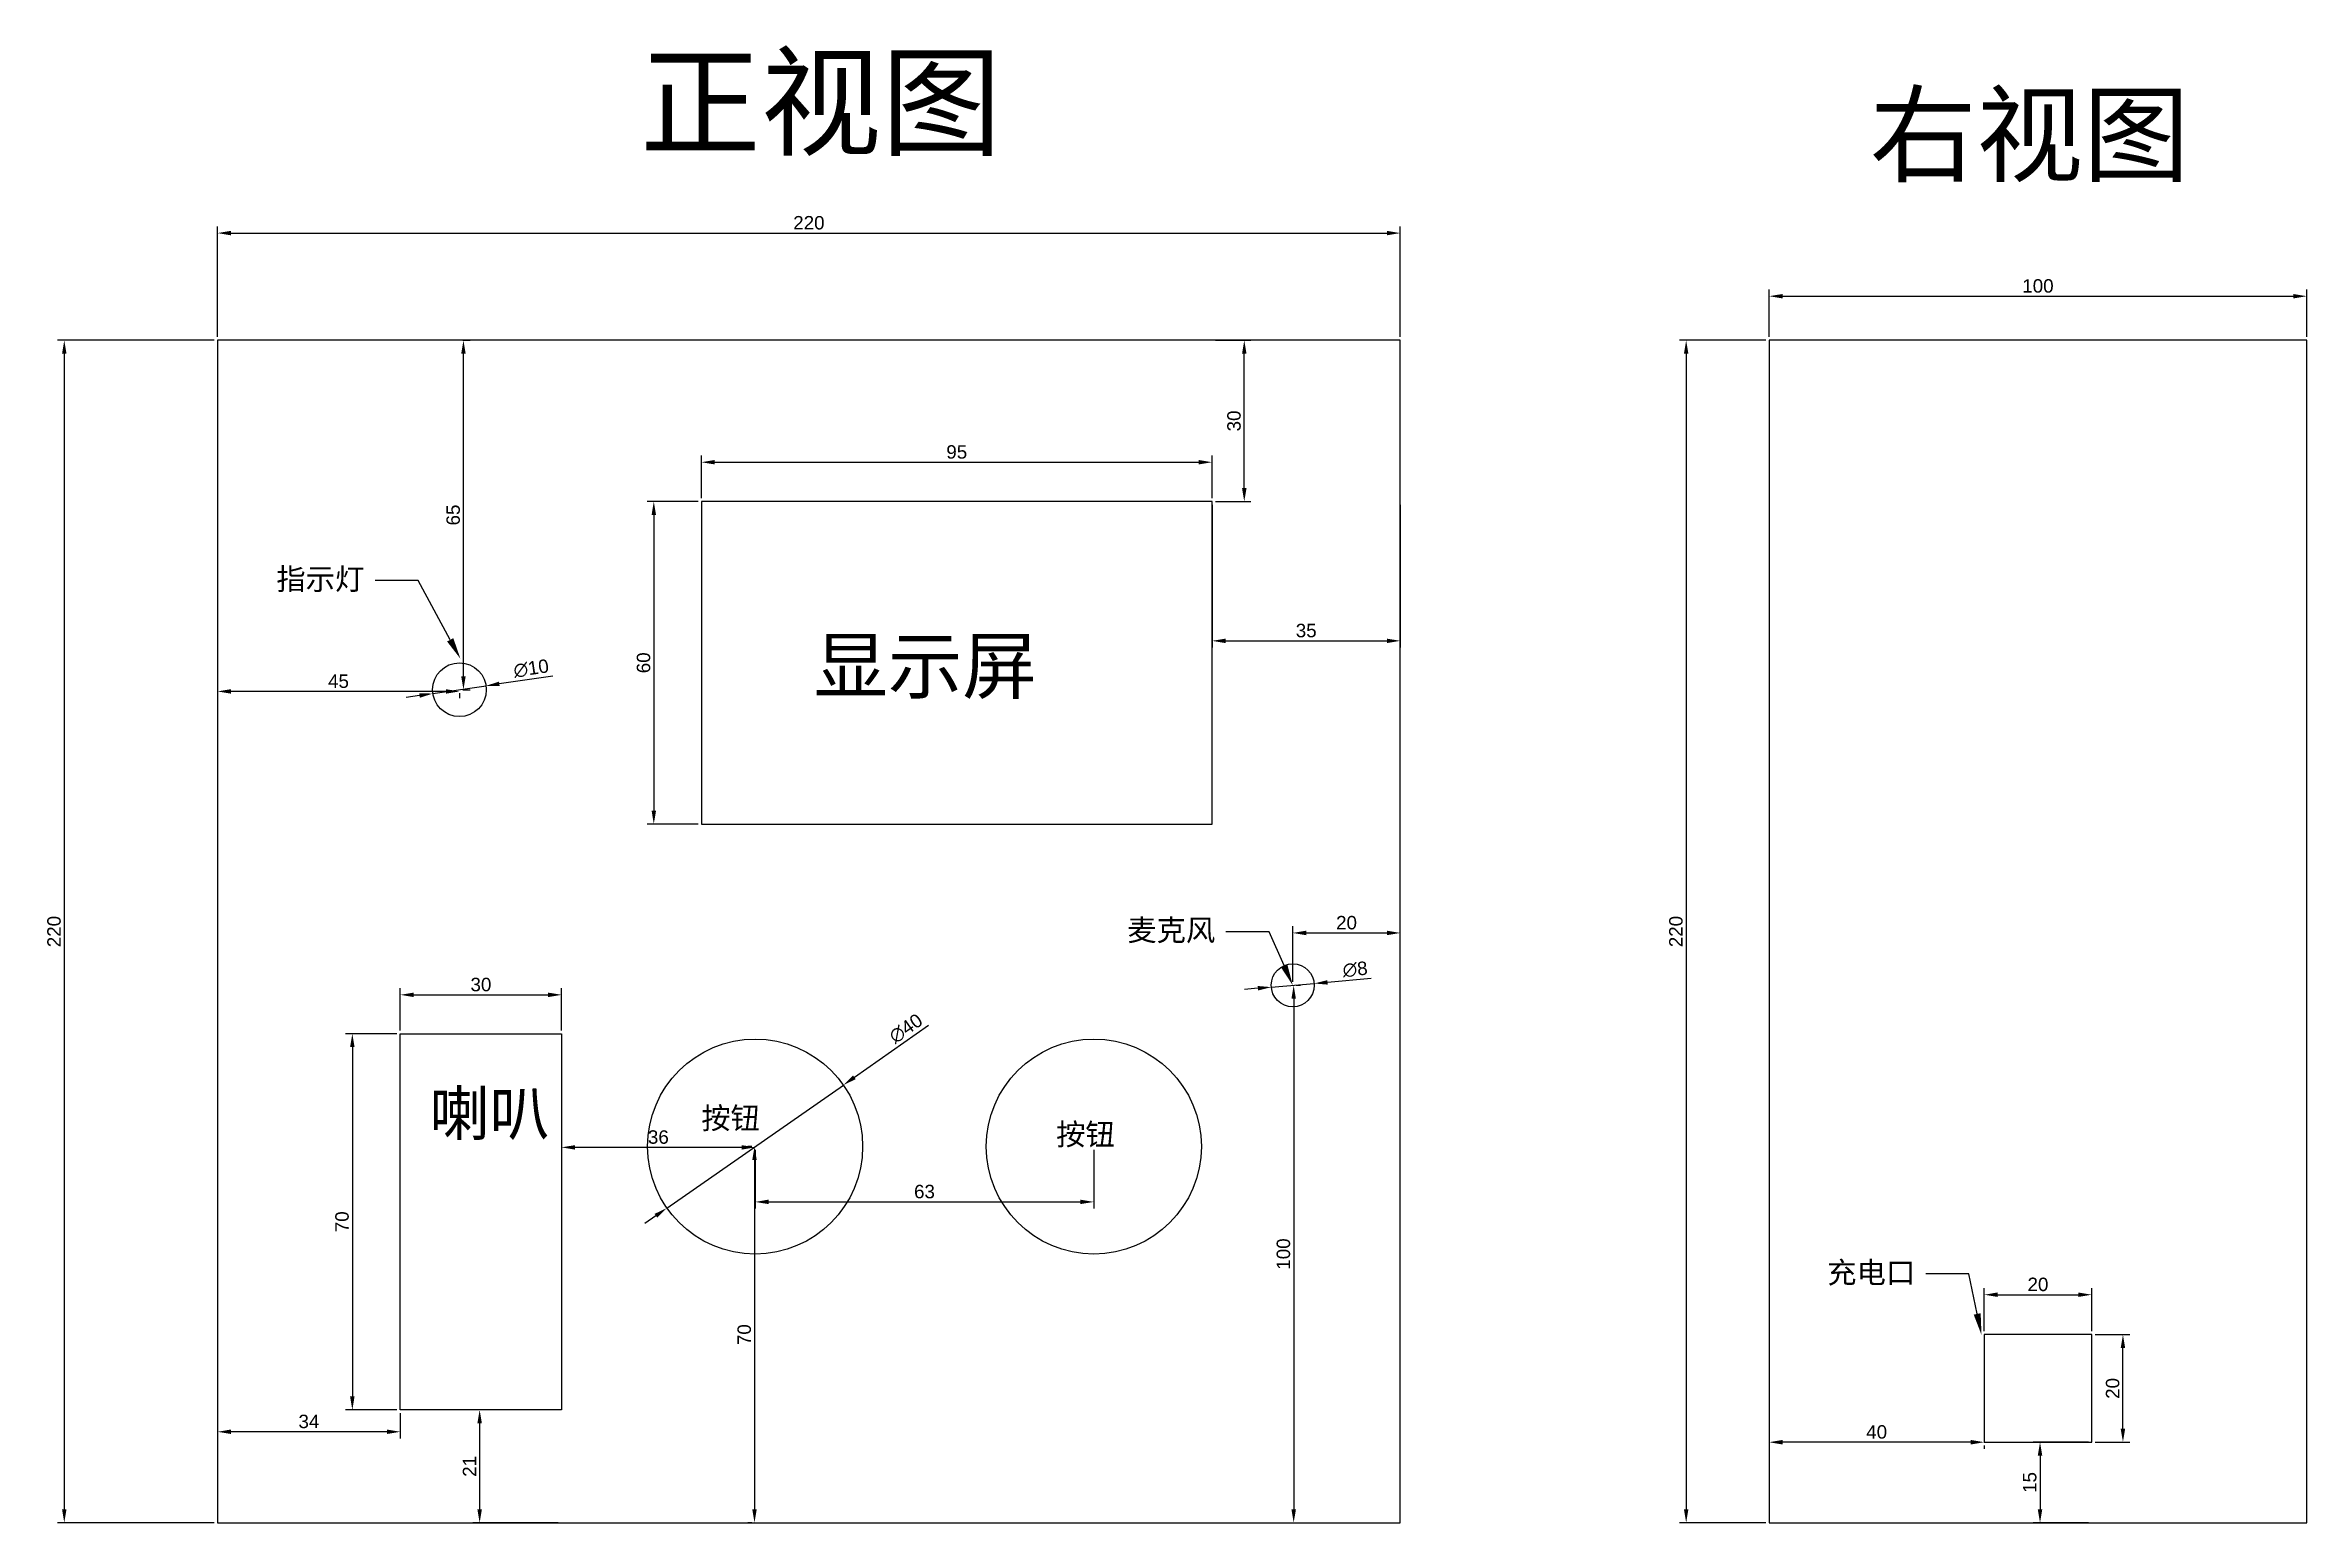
# Model space of a CAD drawing. Header units: millimetres. Extents: x -32 to 389, y 0 to 275.
import ezdxf
from ezdxf import colors
from ezdxf.entities.mleader import LeaderData, LeaderLine
from ezdxf.math import Vec2, Vec3

# ---------------------------------------------------------------- set-up
doc = ezdxf.new("R2010")
doc.units = ezdxf.units.MM
doc.styles.get("Standard").update_dxf_attribs({"font": 'arial.ttf'})
doc.dimstyles.new('ISO-25', dxfattribs={"dimtxt": 2.5, "dimasz": 2.5, "dimexe": 1.25, "dimexo": 0.625, "dimtad": 1, "dimtxsty": 'Standard', "dimcen": 2.5, "dimadec": 0, "dimazin": 0, "dimtfac": 1, "dimtmove": 0, "dimatfit": 3, "dimfxl": 1, "dimarcsym": 0})

# ---------------------------------------------------------------- blocks, each defined once
blk = doc.blocks.new('*D2')
at = {"color": 0, "lineweight": -2, "transparency": 16777216}
for p, q in [((287.99, 220), (271.93, 220)), ((273.18, 217.5), (273.18, 2.5)), ((287.99, 0), (271.93, 0))]:
    blk.add_line(p, q, dxfattribs=at)
at = {"color": 0, "transparency": 16777216}
for points in [[(272.76, 217.5), (273.59, 217.5), (273.18, 220)], [(272.76, 2.5), (273.59, 2.5), (273.18, 0)]]:
    blk.add_solid(points, dxfattribs=at)
at = {"layer": 'Defpoints', "color": 0, "transparency": 16777216}
for p in [(288.61, 220), (273.18, 0), (288.61, 0)]:
    blk.add_point(p, dxfattribs=at)
at = {"color": 0, "transparency": 16777216, "insert": (271.28, 110), "char_height": 2.5, "attachment_point": 5, "rotation": 90}
blk.add_mtext('220', dxfattribs=at)
blk = doc.blocks.new('*D3')
at = {"color": 0, "lineweight": -2, "transparency": 16777216}
for p, q in [((288.61, 220.62), (288.61, 229.46)), ((291.11, 228.21), (386.11, 228.21)), ((388.61, 220.62), (388.61, 229.46))]:
    blk.add_line(p, q, dxfattribs=at)
at = {"color": 0, "transparency": 16777216}
for points in [[(291.11, 228.62), (291.11, 227.79), (288.61, 228.21)], [(386.11, 228.62), (386.11, 227.79), (388.61, 228.21)]]:
    blk.add_solid(points, dxfattribs=at)
at = {"layer": 'Defpoints', "color": 0, "transparency": 16777216}
for p in [(388.61, 228.21), (288.61, 220), (388.61, 220)]:
    blk.add_point(p, dxfattribs=at)
at = {"color": 0, "transparency": 16777216, "insert": (338.61, 230.11), "char_height": 2.5, "attachment_point": 5}
blk.add_mtext('100', dxfattribs=at)
blk = doc.blocks.new('*D4')
at = {"color": 0, "lineweight": -2, "transparency": 16777216}
for p, q in [((328.61, 35.62), (328.61, 43.68)), ((331.11, 42.43), (346.11, 42.43)), ((348.61, 35.62), (348.61, 43.68))]:
    blk.add_line(p, q, dxfattribs=at)
at = {"color": 0, "transparency": 16777216}
for points in [[(331.11, 42.85), (331.11, 42.02), (328.61, 42.43)], [(346.11, 42.85), (346.11, 42.02), (348.61, 42.43)]]:
    blk.add_solid(points, dxfattribs=at)
at = {"layer": 'Defpoints', "color": 0, "transparency": 16777216}
for p in [(348.61, 42.43), (328.61, 35), (348.61, 35)]:
    blk.add_point(p, dxfattribs=at)
at = {"color": 0, "transparency": 16777216, "insert": (338.61, 44.34), "char_height": 2.5, "attachment_point": 5}
blk.add_mtext('20', dxfattribs=at)
blk = doc.blocks.new('*D5')
at = {"color": 0, "lineweight": -2, "transparency": 16777216}
for p, q in [((349.24, 35), (355.67, 35)), ((354.42, 17.5), (354.42, 32.5)), ((349.24, 15), (355.67, 15))]:
    blk.add_line(p, q, dxfattribs=at)
at = {"color": 0, "transparency": 16777216}
for points in [[(354, 32.5), (354.83, 32.5), (354.42, 35)], [(354, 17.5), (354.83, 17.5), (354.42, 15)]]:
    blk.add_solid(points, dxfattribs=at)
at = {"layer": 'Defpoints', "color": 0, "transparency": 16777216}
for p in [(348.61, 35), (354.42, 35), (348.61, 15)]:
    blk.add_point(p, dxfattribs=at)
at = {"color": 0, "transparency": 16777216, "insert": (352.51, 25), "char_height": 2.5, "attachment_point": 5, "rotation": 90}
blk.add_mtext('20', dxfattribs=at)
blk = doc.blocks.new('*D6')
at = {"color": 0, "lineweight": -2, "transparency": 16777216}
for p, q in [((288.61, 14.38), (288.61, 13.74)), ((326.11, 14.99), (291.11, 14.99)), ((328.61, 14.38), (328.61, 13.74))]:
    blk.add_line(p, q, dxfattribs=at)
at = {"color": 0, "transparency": 16777216}
for points in [[(291.11, 15.41), (291.11, 14.57), (288.61, 14.99)], [(326.11, 15.41), (326.11, 14.57), (328.61, 14.99)]]:
    blk.add_solid(points, dxfattribs=at)
at = {"layer": 'Defpoints', "color": 0, "transparency": 16777216}
for p in [(288.61, 15), (288.61, 14.99), (328.61, 15)]:
    blk.add_point(p, dxfattribs=at)
at = {"color": 0, "transparency": 16777216, "insert": (308.61, 16.89), "char_height": 2.5, "attachment_point": 5}
blk.add_mtext('40', dxfattribs=at)
blk = doc.blocks.new('*D7')
at = {"color": 0, "lineweight": -2, "transparency": 16777216}
for p, q in [((347.99, 15), (337.75, 15)), ((339, 12.5), (339, 2.5)), ((347.99, 0), (337.75, 0))]:
    blk.add_line(p, q, dxfattribs=at)
at = {"color": 0, "transparency": 16777216}
for points in [[(338.58, 12.5), (339.41, 12.5), (339, 15)], [(338.58, 2.5), (339.41, 2.5), (339, 0)]]:
    blk.add_solid(points, dxfattribs=at)
at = {"layer": 'Defpoints', "color": 0, "transparency": 16777216}
for p in [(348.61, 15), (339, 0), (348.61, 0)]:
    blk.add_point(p, dxfattribs=at)
at = {"color": 0, "transparency": 16777216, "insert": (337.09, 7.5), "char_height": 2.5, "attachment_point": 5, "rotation": 90}
blk.add_mtext('15', dxfattribs=at)
blk = doc.blocks.new('*D8')
at = {"color": 0, "lineweight": -2, "transparency": 16777216}
for p, q in [((0, 220.62), (0, 241.2)), ((2.5, 239.95), (217.5, 239.95)), ((220, 220.62), (220, 241.2))]:
    blk.add_line(p, q, dxfattribs=at)
at = {"color": 0, "transparency": 16777216}
for points in [[(2.5, 240.37), (2.5, 239.54), (0, 239.95)], [(217.5, 240.37), (217.5, 239.54), (220, 239.95)]]:
    blk.add_solid(points, dxfattribs=at)
at = {"layer": 'Defpoints', "color": 0, "transparency": 16777216}
for p in [(220, 239.95), (0, 220), (220, 220)]:
    blk.add_point(p, dxfattribs=at)
at = {"color": 0, "transparency": 16777216, "insert": (110, 241.86), "char_height": 2.5, "attachment_point": 5}
blk.add_mtext('220', dxfattribs=at)
blk = doc.blocks.new('*D9')
at = {"color": 0, "lineweight": -2, "transparency": 16777216}
for p, q in [((-0.63, 220), (-29.75, 220)), ((-28.5, 217.5), (-28.5, 2.5)), ((-0.63, 0), (-29.75, 0))]:
    blk.add_line(p, q, dxfattribs=at)
at = {"color": 0, "transparency": 16777216}
for points in [[(-28.92, 217.5), (-28.09, 217.5), (-28.5, 220)], [(-28.92, 2.5), (-28.09, 2.5), (-28.5, 0)]]:
    blk.add_solid(points, dxfattribs=at)
at = {"layer": 'Defpoints', "color": 0, "transparency": 16777216}
for p in [(0, 220), (0, 0), (-28.5, 0)]:
    blk.add_point(p, dxfattribs=at)
at = {"color": 0, "transparency": 16777216, "insert": (-30.4, 110), "char_height": 2.5, "attachment_point": 5, "rotation": 90}
blk.add_mtext('220', dxfattribs=at)
blk = doc.blocks.new('*D10')
at = {"color": 0, "lineweight": -2, "transparency": 16777216}
for p, q in [((40.05, 154.28), (49.95, 155.72)), ((62.36, 157.53), (52.42, 156.08)), ((37.58, 153.92), (35.1, 153.56))]:
    blk.add_line(p, q, dxfattribs=at)
at = {"color": 0, "transparency": 16777216}
for points in [[(52.36, 156.5), (52.48, 155.67), (49.95, 155.72)], [(37.52, 154.33), (37.64, 153.5), (40.05, 154.28)]]:
    blk.add_solid(points, dxfattribs=at)
at = {"layer": 'Defpoints', "color": 0, "transparency": 16777216}
for p in [(49.95, 155.72), (40.05, 154.28)]:
    blk.add_point(p, dxfattribs=at)
at = {"color": 0, "transparency": 16777216, "insert": (58.34, 158.94), "char_height": 2.5, "attachment_point": 5, "rotation": 8.3008}
blk.add_mtext('∅10', dxfattribs=at)
blk = doc.blocks.new('*D11')
at = {"color": 0, "lineweight": -2, "transparency": 16777216}
for p, q in [((90, 190.62), (90, 198.57)), ((185, 190.62), (185, 198.57)), ((92.5, 197.32), (182.5, 197.32))]:
    blk.add_line(p, q, dxfattribs=at)
at = {"color": 0, "transparency": 16777216}
for points in [[(92.5, 197.74), (92.5, 196.91), (90, 197.32)], [(182.5, 197.74), (182.5, 196.91), (185, 197.32)]]:
    blk.add_solid(points, dxfattribs=at)
at = {"layer": 'Defpoints', "color": 0, "transparency": 16777216}
for p in [(185, 197.32), (90, 190), (185, 190)]:
    blk.add_point(p, dxfattribs=at)
at = {"color": 0, "transparency": 16777216, "insert": (137.5, 199.22), "char_height": 2.5, "attachment_point": 5}
blk.add_mtext('95', dxfattribs=at)
blk = doc.blocks.new('*D12')
at = {"color": 0, "lineweight": -2, "transparency": 16777216}
for p, q in [((89.38, 190), (79.9, 190)), ((81.15, 187.5), (81.15, 132.5)), ((89.38, 130), (79.9, 130))]:
    blk.add_line(p, q, dxfattribs=at)
at = {"color": 0, "transparency": 16777216}
for points in [[(80.74, 187.5), (81.57, 187.5), (81.15, 190)], [(80.74, 132.5), (81.57, 132.5), (81.15, 130)]]:
    blk.add_solid(points, dxfattribs=at)
at = {"layer": 'Defpoints', "color": 0, "transparency": 16777216}
for p in [(90, 190), (81.15, 130), (90, 130)]:
    blk.add_point(p, dxfattribs=at)
at = {"color": 0, "transparency": 16777216, "insert": (79.25, 160), "char_height": 2.5, "attachment_point": 5, "rotation": 90}
blk.add_mtext('60', dxfattribs=at)
blk = doc.blocks.new('*D13')
at = {"color": 0, "lineweight": -2, "transparency": 16777216}
for p, q in [((214.56, 101.24), (206.48, 100.55)), ((193.52, 99.45), (191.03, 99.24)), ((196.01, 99.66), (203.99, 100.34))]:
    blk.add_line(p, q, dxfattribs=at)
at = {"color": 0, "transparency": 16777216}
for points in [[(206.44, 100.96), (206.51, 100.13), (203.99, 100.34)], [(193.49, 99.87), (193.56, 99.04), (196.01, 99.66)]]:
    blk.add_solid(points, dxfattribs=at)
at = {"layer": 'Defpoints', "color": 0, "transparency": 16777216}
for p in [(196.01, 99.66), (203.99, 100.34)]:
    blk.add_point(p, dxfattribs=at)
at = {"color": 0, "transparency": 16777216, "insert": (211.6, 102.96), "char_height": 2.5, "attachment_point": 5, "rotation": 4.8487}
blk.add_mtext('∅8', dxfattribs=at)
blk = doc.blocks.new('*D14')
at = {"color": 0, "lineweight": -2, "transparency": 16777216}
for p, q in [((200.17, 97.5), (200.17, 2.5)), ((200.63, 100), (201.42, 100)), ((200.63, 0), (201.42, 0))]:
    blk.add_line(p, q, dxfattribs=at)
at = {"color": 0, "transparency": 16777216}
for points in [[(199.76, 97.5), (200.59, 97.5), (200.17, 100)], [(199.76, 2.5), (200.59, 2.5), (200.17, 0)]]:
    blk.add_solid(points, dxfattribs=at)
at = {"layer": 'Defpoints', "color": 0, "transparency": 16777216}
for p in [(200, 100), (200, 0), (200.17, 0)]:
    blk.add_point(p, dxfattribs=at)
at = {"color": 0, "transparency": 16777216, "insert": (198.27, 50), "char_height": 2.5, "attachment_point": 5, "rotation": 90}
blk.add_mtext('100', dxfattribs=at)
blk = doc.blocks.new('*D15')
at = {"color": 0, "lineweight": -2, "transparency": 16777216}
for p, q in [((200, 100.62), (200, 110.99)), ((202.5, 109.74), (217.5, 109.74)), ((220, 100.62), (220, 110.99))]:
    blk.add_line(p, q, dxfattribs=at)
at = {"color": 0, "transparency": 16777216}
for points in [[(202.5, 110.16), (202.5, 109.32), (200, 109.74)], [(217.5, 110.16), (217.5, 109.32), (220, 109.74)]]:
    blk.add_solid(points, dxfattribs=at)
at = {"layer": 'Defpoints', "color": 0, "transparency": 16777216}
for p in [(220, 109.74), (200, 100), (220, 100)]:
    blk.add_point(p, dxfattribs=at)
at = {"color": 0, "transparency": 16777216, "insert": (210, 111.64), "char_height": 2.5, "attachment_point": 5}
blk.add_mtext('20', dxfattribs=at)
blk = doc.blocks.new('*D16')
at = {"color": 0, "lineweight": -2, "transparency": 16777216}
for p, q in [((34, 91.62), (34, 99.48)), ((36.5, 98.23), (61.5, 98.23)), ((64, 91.62), (64, 99.48))]:
    blk.add_line(p, q, dxfattribs=at)
at = {"color": 0, "transparency": 16777216}
for points in [[(36.5, 98.64), (36.5, 97.81), (34, 98.23)], [(61.5, 98.64), (61.5, 97.81), (64, 98.23)]]:
    blk.add_solid(points, dxfattribs=at)
at = {"layer": 'Defpoints', "color": 0, "transparency": 16777216}
for p in [(64, 98.23), (34, 91), (64, 91)]:
    blk.add_point(p, dxfattribs=at)
at = {"color": 0, "transparency": 16777216, "insert": (49, 100.13), "char_height": 2.5, "attachment_point": 5}
blk.add_mtext('30', dxfattribs=at)
blk = doc.blocks.new('*D17')
at = {"color": 0, "lineweight": -2, "transparency": 16777216}
for p, q in [((33.38, 91), (23.83, 91)), ((25.08, 88.5), (25.08, 23.5)), ((33.38, 21), (23.83, 21))]:
    blk.add_line(p, q, dxfattribs=at)
at = {"color": 0, "transparency": 16777216}
for points in [[(24.66, 88.5), (25.49, 88.5), (25.08, 91)], [(24.66, 23.5), (25.49, 23.5), (25.08, 21)]]:
    blk.add_solid(points, dxfattribs=at)
at = {"layer": 'Defpoints', "color": 0, "transparency": 16777216}
for p in [(34, 91), (25.08, 21), (34, 21)]:
    blk.add_point(p, dxfattribs=at)
at = {"color": 0, "transparency": 16777216, "insert": (23.17, 56), "char_height": 2.5, "attachment_point": 5, "rotation": 90}
blk.add_mtext('70', dxfattribs=at)
blk = doc.blocks.new('*D18')
at = {"color": 0, "lineweight": -2, "transparency": 16777216}
for p, q in [((0, 20.38), (0, 15.68)), ((31.5, 16.93), (2.5, 16.93)), ((34, 20.38), (34, 15.68))]:
    blk.add_line(p, q, dxfattribs=at)
at = {"color": 0, "transparency": 16777216}
for points in [[(2.5, 17.35), (2.5, 16.52), (0, 16.93)], [(31.5, 17.35), (31.5, 16.52), (34, 16.93)]]:
    blk.add_solid(points, dxfattribs=at)
at = {"layer": 'Defpoints', "color": 0, "transparency": 16777216}
for p in [(0, 21), (0, 16.93), (34, 21)]:
    blk.add_point(p, dxfattribs=at)
at = {"color": 0, "transparency": 16777216, "insert": (17, 18.84), "char_height": 2.5, "attachment_point": 5}
blk.add_mtext('34', dxfattribs=at)
blk = doc.blocks.new('*D19')
at = {"color": 0, "lineweight": -2, "transparency": 16777216}
for p, q in [((63.38, 21), (47.51, 21)), ((48.76, 18.5), (48.76, 2.5)), ((63.38, 0), (47.51, 0))]:
    blk.add_line(p, q, dxfattribs=at)
at = {"color": 0, "transparency": 16777216}
for points in [[(48.34, 18.5), (49.17, 18.5), (48.76, 21)], [(48.34, 2.5), (49.17, 2.5), (48.76, 0)]]:
    blk.add_solid(points, dxfattribs=at)
at = {"layer": 'Defpoints', "color": 0, "transparency": 16777216}
for p in [(64, 21), (64, 0), (48.76, 0)]:
    blk.add_point(p, dxfattribs=at)
at = {"color": 0, "transparency": 16777216, "insert": (46.88, 10.5), "char_height": 2.5, "attachment_point": 5, "rotation": 90}
blk.add_mtext('21', dxfattribs=at)
blk = doc.blocks.new('*D20')
at = {"color": 0, "lineweight": -2, "transparency": 16777216}
for p, q in [((185, 189.38), (185, 162.84)), ((220, 189.38), (220, 162.84)), ((187.5, 164.09), (217.5, 164.09))]:
    blk.add_line(p, q, dxfattribs=at)
at = {"color": 0, "transparency": 16777216}
for points in [[(187.5, 164.5), (187.5, 163.67), (185, 164.09)], [(217.5, 164.5), (217.5, 163.67), (220, 164.09)]]:
    blk.add_solid(points, dxfattribs=at)
at = {"layer": 'Defpoints', "color": 0, "transparency": 16777216}
for p in [(185, 190), (220, 190), (220, 164.09)]:
    blk.add_point(p, dxfattribs=at)
at = {"color": 0, "transparency": 16777216, "insert": (202.5, 165.99), "char_height": 2.5, "attachment_point": 5}
blk.add_mtext('35', dxfattribs=at)
blk = doc.blocks.new('*D21')
at = {"color": 0, "lineweight": -2, "transparency": 16777216}
for p, q in [((185.63, 220), (192.23, 220)), ((190.98, 192.5), (190.98, 217.5)), ((185.63, 190), (192.23, 190))]:
    blk.add_line(p, q, dxfattribs=at)
at = {"color": 0, "transparency": 16777216}
for points in [[(190.57, 217.5), (191.4, 217.5), (190.98, 220)], [(190.57, 192.5), (191.4, 192.5), (190.98, 190)]]:
    blk.add_solid(points, dxfattribs=at)
at = {"layer": 'Defpoints', "color": 0, "transparency": 16777216}
for p in [(185, 220), (190.98, 220), (185, 190)]:
    blk.add_point(p, dxfattribs=at)
at = {"color": 0, "transparency": 16777216, "insert": (189.08, 205), "char_height": 2.5, "attachment_point": 5, "rotation": 90}
blk.add_mtext('30', dxfattribs=at)
blk = doc.blocks.new('*D22')
at = {"color": 0, "lineweight": -2, "transparency": 16777216}
for p, q in [((0, 154.38), (0, 153.43)), ((42.5, 154.68), (2.5, 154.68)), ((45, 154.38), (45, 153.43))]:
    blk.add_line(p, q, dxfattribs=at)
at = {"color": 0, "transparency": 16777216}
for points in [[(2.5, 155.09), (2.5, 154.26), (0, 154.68)], [(42.5, 155.09), (42.5, 154.26), (45, 154.68)]]:
    blk.add_solid(points, dxfattribs=at)
at = {"layer": 'Defpoints', "color": 0, "transparency": 16777216}
for p in [(0, 155), (0, 154.68), (45, 155)]:
    blk.add_point(p, dxfattribs=at)
at = {"color": 0, "transparency": 16777216, "insert": (22.5, 156.57), "char_height": 2.5, "attachment_point": 5}
blk.add_mtext('45', dxfattribs=at)
blk = doc.blocks.new('*D23')
at = {"color": 0, "lineweight": -2, "transparency": 16777216}
for p, q in [((45.63, 220), (47, 220)), ((45.75, 157.5), (45.75, 217.5)), ((45.63, 155), (47, 155))]:
    blk.add_line(p, q, dxfattribs=at)
at = {"color": 0, "transparency": 16777216}
for points in [[(45.33, 217.5), (46.16, 217.5), (45.75, 220)], [(45.33, 157.5), (46.16, 157.5), (45.75, 155)]]:
    blk.add_solid(points, dxfattribs=at)
at = {"layer": 'Defpoints', "color": 0, "transparency": 16777216}
for p in [(45, 220), (45.75, 220), (45, 155)]:
    blk.add_point(p, dxfattribs=at)
at = {"color": 0, "transparency": 16777216, "insert": (43.84, 187.5), "char_height": 2.5, "attachment_point": 5, "rotation": 90}
blk.add_mtext('65', dxfattribs=at)
blk = doc.blocks.new('*D24')
at = {"color": 0, "lineweight": -2, "transparency": 16777216}
for p, q in [((132.27, 92.5), (118.46, 82.87)), ((83.59, 58.56), (116.41, 81.44)), ((81.54, 57.13), (79.49, 55.7))]:
    blk.add_line(p, q, dxfattribs=at)
at = {"color": 0, "transparency": 16777216}
for points in [[(118.22, 83.21), (118.7, 82.53), (116.41, 81.44)], [(81.3, 57.47), (81.78, 56.79), (83.59, 58.56)]]:
    blk.add_solid(points, dxfattribs=at)
at = {"layer": 'Defpoints', "color": 0, "transparency": 16777216}
for p in [(116.41, 81.44), (83.59, 58.56)]:
    blk.add_point(p, dxfattribs=at)
at = {"color": 0, "transparency": 16777216, "insert": (128.05, 91.96), "char_height": 2.5, "attachment_point": 5, "rotation": 34.8828}
blk.add_mtext('∅40', dxfattribs=at)
blk = doc.blocks.new('*D25')
at = {"color": 0, "lineweight": -2, "transparency": 16777216}
for p, q in [((100, 69.38), (100, 58.45)), ((163, 69.38), (163, 58.45)), ((102.5, 59.7), (160.5, 59.7))]:
    blk.add_line(p, q, dxfattribs=at)
at = {"color": 0, "transparency": 16777216}
for points in [[(102.5, 60.12), (102.5, 59.29), (100, 59.7)], [(160.5, 60.12), (160.5, 59.29), (163, 59.7)]]:
    blk.add_solid(points, dxfattribs=at)
at = {"layer": 'Defpoints', "color": 0, "transparency": 16777216}
for p in [(100, 70), (163, 70), (163, 59.7)]:
    blk.add_point(p, dxfattribs=at)
at = {"color": 0, "transparency": 16777216, "insert": (131.5, 61.61), "char_height": 2.5, "attachment_point": 5}
blk.add_mtext('63', dxfattribs=at)
blk = doc.blocks.new('*D26')
at = {"color": 0, "lineweight": -2, "transparency": 16777216}
for p, q in [((99.38, 70), (98.63, 70)), ((99.88, 67.5), (99.88, 2.5)), ((99.38, 0), (98.63, 0))]:
    blk.add_line(p, q, dxfattribs=at)
at = {"color": 0, "transparency": 16777216}
for points in [[(99.47, 67.5), (100.3, 67.5), (99.88, 70)], [(99.47, 2.5), (100.3, 2.5), (99.88, 0)]]:
    blk.add_solid(points, dxfattribs=at)
at = {"layer": 'Defpoints', "color": 0, "transparency": 16777216}
for p in [(100, 70), (100, 0), (99.88, 0)]:
    blk.add_point(p, dxfattribs=at)
at = {"color": 0, "transparency": 16777216, "insert": (97.98, 35), "char_height": 2.5, "attachment_point": 5, "rotation": 90}
blk.add_mtext('70', dxfattribs=at)
blk = doc.blocks.new('*D27')
at = {"color": 0, "lineweight": -2, "transparency": 16777216}
for p, q in [((64, 69.38), (64, 68.6)), ((97.5, 69.85), (66.5, 69.85)), ((100, 69.38), (100, 68.6))]:
    blk.add_line(p, q, dxfattribs=at)
at = {"color": 0, "transparency": 16777216}
for points in [[(66.5, 70.26), (66.5, 69.43), (64, 69.85)], [(97.5, 70.26), (97.5, 69.43), (100, 69.85)]]:
    blk.add_solid(points, dxfattribs=at)
at = {"layer": 'Defpoints', "color": 0, "transparency": 16777216}
for p in [(64, 70), (64, 69.85), (100, 70)]:
    blk.add_point(p, dxfattribs=at)
at = {"color": 0, "transparency": 16777216, "insert": (82, 71.75), "char_height": 2.5, "attachment_point": 5}
blk.add_mtext('36', dxfattribs=at)

msp = doc.modelspace()

# ---------------------------------------------------------------- linework, layer by layer
for points in [[(0, 0), (220, 0), (220, 220), (0, 220)], [(288.611, 0), (388.611, 0), (388.611, 220), (288.611, 220)], [(90, 130), (185, 130), (185, 190), (90, 190)], [(64, 21), (34, 21), (34, 91), (64, 91)], [(328.611, 15), (348.611, 15), (348.611, 35), (328.611, 35)]]:
    msp.add_lwpolyline(points, close=True)
for centre, radius in [((45, 155), 5), ((200, 100), 4), ((100, 70), 20), ((163, 70), 20)]:
    msp.add_circle(centre, radius)

# ---------------------------------------------------------------- texts
at = {"attachment_point": 1}
for s, width, gutter_width, insert, char_height in [('{\\fSimSun|b0|i0|c134|p2;正视图}', 664.79314, 82.187, (78.611, 272.555), 16.4373), ('{\\fSimSun|b0|i0|c134|p2;右视图}', 495.03116, 72.674, (307.333, 265.555), 14.53484), ('{\\fSimSun|b0|i0|c134|p2;显示屏}', 275.35973, 50.738, (110.867, 164.563), 10.14758), ('{\\fSimSun|b0|i0|c134|p2;喇叭}', 76.02844, 40.926, (39.441, 80.269), 8.18526), ('{\\fSimSun|b0|i0|c134|p2;按钮}', 19.52565, 12.5, (89.991, 77.29), 4), ('{\\fSimSun|b0|i0|c134|p2;按钮}', 19.52565, 12.5, (155.993, 74.276), 4)]:
    msp.add_mtext_dynamic_manual_height_columns(s, width=width, gutter_width=gutter_width, heights=[0], dxfattribs=dict(at, insert=insert, char_height=char_height))

# ---------------------------------------------------------------- dimensions: what is measured, and where the dimension line sits
for base, p1, p2, picture, middle in [((220, 239.954), (0, 220), (220, 220), '*D8', (110, 241.855)), ((388.611, 228.205), (288.611, 220), (388.611, 220), '*D3', (338.611, 230.107)), ((185, 197.322), (90, 190), (185, 190), '*D11', (137.5, 199.224)), ((220, 164.087), (185, 190), (220, 190), '*D20', (202.5, 165.989)), ((0, 154.675), (45, 155), (0, 155), '*D22', (22.5, 156.572)), ((220, 109.741), (200, 100), (220, 100), '*D15', (210, 111.643)), ((64, 98.228), (34, 91), (64, 91), '*D16', (49, 100.13)), ((64, 69.847), (100, 70), (64, 70), '*D27', (82, 71.749)), ((163, 59.704), (100, 70), (163, 70), '*D25', (131.5, 61.606)), ((348.611, 42.434), (328.611, 35), (348.611, 35), '*D4', (338.611, 44.336)), ((0, 16.934), (34, 21), (0, 21), '*D18', (17, 18.836)), ((288.611, 14.99), (328.611, 15), (288.611, 15), '*D6', (308.611, 16.892))]:
    dim = msp.add_linear_dim(base=base, p1=p1, p2=p2, dimstyle='ISO-25')
    dim.commit()
    dim.dimension.update_dxf_attribs({"geometry": picture, "text_midpoint": middle})
for base, p1, p2, picture, middle in [((-28.503, 0), (0, 220), (0, 0), '*D9', (-30.404, 110)), ((45.745, 220), (45, 155), (45, 220), '*D23', (43.844, 187.5)), ((190.984, 220), (185, 190), (185, 220), '*D21', (189.081, 205)), ((273.178, 0), (288.611, 220), (288.611, 0), '*D2', (271.276, 110)), ((81.154, 130), (90, 190), (90, 130), '*D12', (79.253, 160)), ((200.174, 0), (200, 100), (200, 0), '*D14', (198.273, 50)), ((25.076, 21), (34, 91), (34, 21), '*D17', (23.175, 56)), ((99.885, 0), (100, 70), (100, 0), '*D26', (97.983, 35)), ((354.416, 35), (348.611, 15), (348.611, 35), '*D5', (352.514, 25)), ((48.757, 0), (64, 21), (64, 0), '*D19', (46.877, 10.5)), ((338.996, 0), (348.611, 15), (348.611, 0), '*D7', (337.094, 7.5))]:
    dim = msp.add_linear_dim(base=base, p1=p1, p2=p2, angle=90, dimstyle='ISO-25')
    dim.commit()
    dim.dimension.update_dxf_attribs({"geometry": picture, "text_midpoint": middle})
for p1, p2, picture, middle in [((40.052, 154.278), (49.948, 155.722), '*D10', (58.627, 156.988)), ((196.014, 99.662), (203.986, 100.338), '*D13', (211.765, 100.998))]:
    dim = msp.add_diameter_dim_2p(p1=p1, p2=p2, dimstyle='ISO-25')
    dim.commit()
    dim.dimension.update_dxf_attribs({"geometry": picture, "text_midpoint": middle})
dim = msp.add_diameter_dim_2p(p1=(83.594, 58.562), p2=(116.406, 81.438), dimstyle='ISO-25')
dim.commit()
dim.dimension.update_dxf_attribs({"geometry": '*D24', "text_midpoint": (129.18, 90.343), "dimtype": 163})

# ---------------------------------------------------------------- leaders
ml = msp.add_multileader_mtext('Standard')
ml.set_content('{\\fSimSun|b0|i0|c134|p2;指示灯}', color=256)
ml.set_leader_properties()
ml.build(insert=Vec2(0, 0))
ctx = ml.context
ctx.base_point, ctx.plane_origin = Vec3(8.769, 175.309), Vec3(45.187, 160.755)
ctx.text_align_type = 2
notes = []
notes.append((ctx, [(0, (1, 1, 0), (37.306, 175.309), (-1, 0), 8, [(0, [(45.187, 160.755)], 0, [])])]))
ctx.mtext.insert, ctx.mtext.alignment, ctx.mtext.flow_direction = Vec3(27.306, 177.588), 3, 5
ml = msp.add_multileader_mtext('Standard')
ml.set_content('{\\fSimSun|b0|i0|c134|p2;麦克风}', color=256)
ml.set_leader_properties()
ml.build(insert=Vec2(0, 0))
ctx = ml.context
ctx.base_point, ctx.plane_origin = Vec3(166.935, 109.967), Vec3(200, 100)
ctx.text_align_type = 2
notes.append((ctx, [(0, (1, 1, 0), (195.583, 109.967), (-1, 0), 8, [(0, [(200, 100)], 0, [])])]))
ctx.mtext.insert, ctx.mtext.alignment, ctx.mtext.flow_direction = Vec3(185.583, 112.268), 3, 5
ml = msp.add_multileader_mtext('Standard')
ml.set_content('{\\fSimSun|b0|i0|c134|p2;充电口}', color=256)
ml.set_leader_properties()
ml.build(insert=Vec2(0, 0))
ctx = ml.context
ctx.base_point, ctx.plane_origin = Vec3(297.754, 46.288), Vec3(328.115, 34.942)
ctx.text_align_type = 2
notes.append((ctx, [(0, (1, 1, 0), (325.776, 46.288), (-1, 0), 8, [(0, [(328.115, 34.942)], 0, [])])]))
ctx.mtext.insert, ctx.mtext.alignment, ctx.mtext.flow_direction = Vec3(315.776, 48.567), 3, 5
for ctx, leaders in notes:
    for number, flags, end, landing, length, lines in leaders:
        leader = LeaderData()
        leader.index, (leader.has_last_leader_line, leader.has_dogleg_vector, leader.attachment_direction) = number, flags
        leader.last_leader_point, leader.dogleg_vector, leader.dogleg_length = Vec3(end), Vec3(landing), length
        for number, points, colour, breaks in lines:
            line = LeaderLine()
            line.index, line.vertices, line.color, line.breaks = number, Vec3.list(points), colors.encode_raw_color(colour), breaks
            leader.lines.append(line)
        ctx.leaders.append(leader)

doc.saveas('drawing.dxf')
